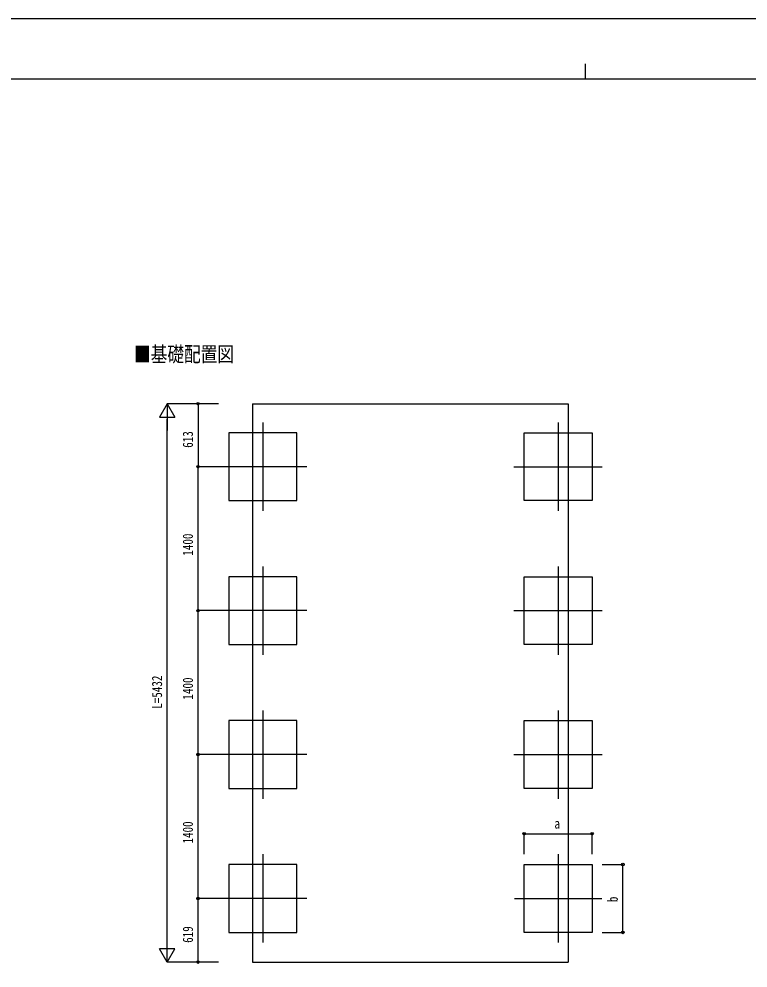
# Model space of a CAD drawing. Units: millimetres, scale not verified. Extents: x -12615 to 12615, y -8910 to 8910.
# Drawn here: x -5523 to 1568, y -323 to 8910 of the extents above; entities that cross this region are included whole.
import ezdxf
from ezdxf.enums import TextEntityAlignment as Align

# ---------------------------------------------------------------- set-up
doc = ezdxf.new("R2010")
doc.units = ezdxf.units.MM
doc.header["$LTSCALE"] = 40
for name, color, linetype in [('0-2_USER1', 3, 'Continuous'), ('0-3_YKK_12', 2, 'Continuous'), ('0-5_YKK_A1', 4, 'Continuous'), ('0-6_YKK_D', 6, 'Continuous'), ('0-7_YKK_ZWAK', 7, 'Continuous')]:
    doc.layers.add(name, color=color, linetype=linetype)
doc.styles.add('ＭＳ ゴシック', font='')
doc.styles.get('ＭＳ ゴシック').set_extended_font_data('MS Gothic')

msp = doc.modelspace()

# ---------------------------------------------------------------- linework, layer by layer
at = {"layer": '0-3_YKK_12'}
for p, q in [((-3151.86, 4984.13), (-3151.86, 4124.13)), ((-278.86, 4984.13), (-278.86, 4124.13)), ((-2721.86, 4554.13), (-3581.86, 4554.13)), ((-708.86, 4554.13), (151.14, 4554.13)), ((-3151.86, 3584.13), (-3151.86, 2724.13)), ((-278.86, 3584.13), (-278.86, 2724.13)), ((-2721.86, 3154.13), (-3581.86, 3154.13)), ((-708.86, 3154.13), (151.14, 3154.13)), ((-3151.86, 2184.13), (-3151.86, 1324.13)), ((-278.86, 2184.13), (-278.86, 1324.13)), ((-2721.86, 1754.13), (-3581.86, 1754.13)), ((-708.86, 1754.13), (151.14, 1754.13)), ((-3151.86, 784.13), (-3151.86, -75.87)), ((-278.86, 784.13), (-278.86, -75.87)), ((-2721.86, 354.13), (-3581.86, 354.13)), ((-703.15, 354.13), (145.43, 354.13))]:
    msp.add_line(p, q, dxfattribs=at)
at = {"layer": '0-5_YKK_A1'}
for p, q in [((-3250.36, 5167.31), (-3250.36, -264.47)), ((-3250.36, -264.47), (-180.36, -264.47))]:
    msp.add_line(p, q, dxfattribs=at)
msp.add_lwpolyline([(-3250.36, 5167.31), (-180.36, 5167.31), (-180.36, -264.47)], dxfattribs=at)
for points in [[(-2821.86, 4224.13), (-2821.86, 4884.13), (-3481.86, 4884.13), (-3481.86, 4224.13)], [(-608.86, 4224.13), (-608.86, 4884.13), (51.14, 4884.13), (51.14, 4224.13)], [(-2821.86, 2824.13), (-2821.86, 3484.13), (-3481.86, 3484.13), (-3481.86, 2824.13)], [(-608.86, 2824.13), (-608.86, 3484.13), (51.14, 3484.13), (51.14, 2824.13)], [(-2821.86, 1424.13), (-2821.86, 2084.13), (-3481.86, 2084.13), (-3481.86, 1424.13)], [(-608.86, 1424.13), (-608.86, 2084.13), (51.14, 2084.13), (51.14, 1424.13)], [(-2821.86, 24.13), (-2821.86, 684.13), (-3481.86, 684.13), (-3481.86, 24.13)], [(-608.86, 24.13), (-608.86, 684.13), (51.14, 684.13), (51.14, 24.13)]]:
    msp.add_lwpolyline(points, close=True, dxfattribs=at)
at = {"layer": '0-6_YKK_D'}
for p, q in [((-4081.86, 5167.31), (-4156.86, 5037.41)), ((-3581.86, 5167.31), (-4082.86, 5167.31)), ((-4081.86, 5167.31), (-4006.86, 5037.41)), ((-4081.86, 5167.31), (-4081.86, 4907.5)), ((-3581.86, 5167.31), (-3782.86, 5167.31)), ((-3781.86, 5167.31), (-3781.86, 4554.13)), ((-4156.86, 5037.41), (-4006.86, 5037.41)), ((-4081.86, -114.47), (-4081.86, 5017.31)), ((-3581.86, 4554.13), (-3782.86, 4554.13)), ((-3581.86, 4554.13), (-3782.86, 4554.13)), ((-3781.86, 3154.13), (-3781.86, 4554.13)), ((-3581.86, 3154.13), (-3782.86, 3154.13)), ((-3581.86, 3154.13), (-3782.86, 3154.13)), ((-3781.86, 1754.13), (-3781.86, 3154.13)), ((-3581.86, 1754.13), (-3782.86, 1754.13)), ((-3581.86, 1754.13), (-3782.86, 1754.13)), ((-3781.86, 354.13), (-3781.86, 1754.13)), ((-608.86, 784.13), (-608.86, 985.13)), ((-608.86, 984.13), (51.14, 984.13)), ((51.14, 784.13), (51.14, 985.13)), ((151.14, 684.13), (352.14, 684.13)), ((351.14, 24.13), (351.14, 684.13)), ((-3581.86, 354.13), (-3782.86, 354.13)), ((-3581.86, 354.13), (-3782.86, 354.13)), ((-3781.86, -264.47), (-3781.86, 354.13)), ((151.14, 24.13), (352.14, 24.13)), ((-4081.86, -264.47), (-4081.86, -4.67)), ((-4081.86, -264.47), (-4156.86, -134.57)), ((-4006.86, -134.57), (-4156.86, -134.57)), ((-4081.86, -264.47), (-4006.86, -134.57)), ((-3581.86, -264.47), (-4082.86, -264.47)), ((-3581.86, -264.47), (-3782.86, -264.47))]:
    msp.add_line(p, q, dxfattribs=at)
for centre in [(-3781.86, 5167.31), (-3781.86, 4554.13), (-3781.86, 4554.13), (-3781.86, 3154.13), (-3781.86, 3154.13), (-3781.86, 1754.13), (-3781.86, 1754.13), (-608.86, 984.13), (51.14, 984.13), (351.14, 684.13), (-3781.86, 354.13), (-3781.86, 354.13), (351.14, 24.13), (-3781.86, -264.47)]:
    msp.add_circle(centre, 12.75, dxfattribs=at)
at = {"layer": '0-7_YKK_ZWAK'}
for p, q in [((-14.94, 8475), (-14.94, 8325)), ((11685.06, 8325), (-11714.94, 8325))]:
    msp.add_line(p, q, dxfattribs=at)
msp.add_lwpolyline([(-12615, -8910), (12615, -8910), (12615, 8910), (-12615, 8910)], close=True, dxfattribs=at)

# ---------------------------------------------------------------- texts
at = {"layer": '0-2_USER1', "style": 'ＭＳ ゴシック', "width": 0.8}
msp.add_text('■基礎配置図', height=148.5, dxfattribs=at).set_placement((-4403.95, 5530.53), align=Align.BOTTOM_LEFT)
at = {"layer": '0-6_YKK_D', "style": 'ＭＳ ゴシック', "width": 0.8}
for s, p in [('613', (-3801.86, 4738.32)), ('1400', (-3801.86, 3688.53)), ('L=5432', (-4101.86, 2199.42)), ('1400', (-3801.86, 2288.53)), ('1400', (-3801.86, 888.53)), ('b', (331.14, 318.13)), ('619', (-3801.86, -77.57))]:
    msp.add_text(s, height=98.97, rotation=90, dxfattribs=at).set_placement(p, align=Align.BOTTOM_LEFT)
msp.add_text('a', height=98.97, dxfattribs=at).set_placement((-314.86, 1004.13), align=Align.BOTTOM_LEFT)

doc.saveas('drawing.dxf')
